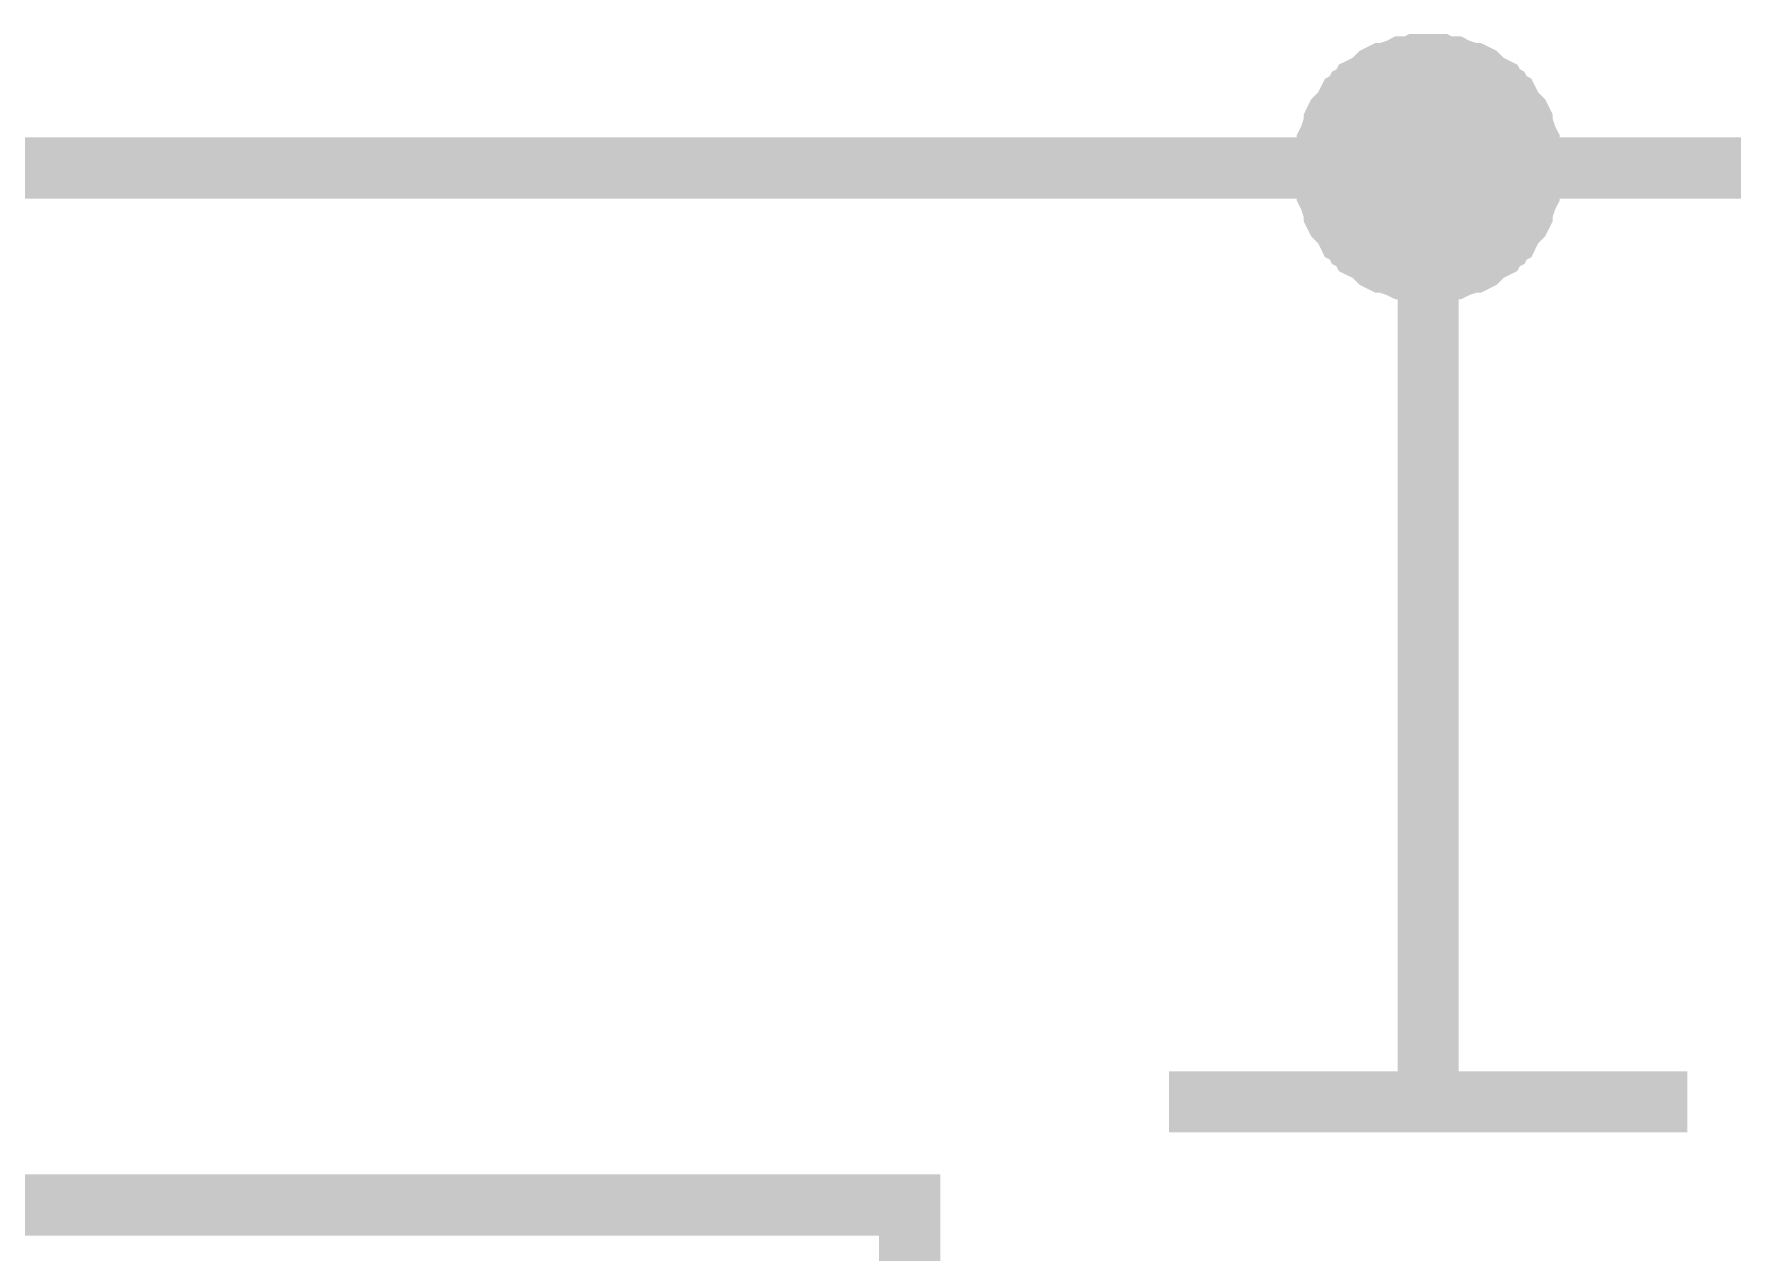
# Model space of a CAD drawing. Header units: millimetres. Extents: x 0 to 19, y 0 to 9.5.
# Drawn here: x 12.7314 to 13.0587, y 7.9909 to 8.2256 of the extents above; entities that cross this region are included whole.
import ezdxf

# ---------------------------------------------------------------- set-up
doc = ezdxf.new("R2010")
doc.units = ezdxf.units.MM
doc.header["$MEASUREMENT"] = 0
doc.layers.add('Sheet', color=255, linetype='Continuous')

msp = doc.modelspace()

# ---------------------------------------------------------------- linework, layer by layer
at = {"layer": 'Sheet'}
for points, const_width in [([(12.98027, 8.19976), (12.98027, 8.20065), (12.98027, 8.20197), (12.98071, 8.20286), (12.98071, 8.20374), (12.98071, 8.20463), (12.98115, 8.20551), (12.98159, 8.20684), (12.98204, 8.20772), (12.98204, 8.2086), (12.98248, 8.20949), (12.98292, 8.20993), (12.9838, 8.21082), (12.98425, 8.2117), (12.98469, 8.21258), (12.98557, 8.21303), (12.98602, 8.21391), (12.9869, 8.21435), (12.98734, 8.21524), (12.98823, 8.21568), (12.98911, 8.21612), (12.98999, 8.217), (12.99044, 8.21745), (12.99132, 8.21789), (12.9922, 8.21789), (12.99309, 8.21833), (12.99442, 8.21877), (12.9953, 8.21922), (12.99618, 8.21922), (12.99707, 8.21922), (12.99795, 8.21966), (12.99928, 8.21966), (13.00016, 8.21966)], 0.0118), ([(12.98027, 8.19976), (12.98027, 8.20065), (12.98027, 8.20197), (12.98071, 8.20286), (12.98071, 8.20374), (12.98071, 8.20463), (12.98115, 8.20551), (12.98159, 8.20684), (12.98204, 8.20772), (12.98204, 8.2086), (12.98248, 8.20949), (12.98292, 8.20993), (12.9838, 8.21082), (12.98425, 8.2117), (12.98469, 8.21258), (12.98557, 8.21303), (12.98602, 8.21391), (12.9869, 8.21435), (12.98734, 8.21524), (12.98823, 8.21568), (12.98911, 8.21612), (12.98999, 8.217), (12.99044, 8.21745), (12.99132, 8.21789), (12.9922, 8.21789), (12.99309, 8.21833), (12.99442, 8.21877), (12.9953, 8.21922), (12.99618, 8.21922), (12.99707, 8.21922), (12.99795, 8.21966), (12.99928, 8.21966), (13.00016, 8.21966)], 0.0118), ([(12.98027, 8.19976), (12.98027, 8.20065), (12.98027, 8.20197), (12.98071, 8.20286), (12.98071, 8.20374), (12.98071, 8.20463), (12.98115, 8.20551), (12.98159, 8.20684), (12.98204, 8.20772), (12.98204, 8.2086), (12.98248, 8.20949), (12.98292, 8.20993), (12.9838, 8.21082), (12.98425, 8.2117), (12.98469, 8.21258), (12.98557, 8.21303), (12.98602, 8.21391), (12.9869, 8.21435), (12.98734, 8.21524), (12.98823, 8.21568), (12.98911, 8.21612), (12.98999, 8.217), (12.99044, 8.21745), (12.99132, 8.21789), (12.9922, 8.21789), (12.99309, 8.21833), (12.99442, 8.21877), (12.9953, 8.21922), (12.99618, 8.21922), (12.99707, 8.21922), (12.99795, 8.21966), (12.99928, 8.21966), (13.00016, 8.21966)], 0.0118), ([(12.98027, 8.19976), (12.98027, 8.20065), (12.98027, 8.20197), (12.98071, 8.20286), (12.98071, 8.20374), (12.98071, 8.20463), (12.98115, 8.20551), (12.98159, 8.20684), (12.98204, 8.20772), (12.98204, 8.2086), (12.98248, 8.20949), (12.98292, 8.20993), (12.9838, 8.21082), (12.98425, 8.2117), (12.98469, 8.21258), (12.98557, 8.21303), (12.98602, 8.21391), (12.9869, 8.21435), (12.98734, 8.21524), (12.98823, 8.21568), (12.98911, 8.21612), (12.98999, 8.217), (12.99044, 8.21745), (12.99132, 8.21789), (12.9922, 8.21789), (12.99309, 8.21833), (12.99442, 8.21877), (12.9953, 8.21922), (12.99618, 8.21922), (12.99707, 8.21922), (12.99795, 8.21966), (12.99928, 8.21966), (13.00016, 8.21966)], 0.0118), ([(13.00016, 8.21966), (13.00016, 8.21966)], 0.0118), ([(13.00016, 8.21966), (13.00105, 8.21966), (13.00237, 8.21966), (13.00326, 8.21922), (13.00414, 8.21922), (13.00503, 8.21922), (13.00591, 8.21877), (13.00724, 8.21833), (13.00812, 8.21789), (13.00901, 8.21789), (13.00989, 8.21745), (13.01033, 8.217), (13.01122, 8.21612), (13.0121, 8.21568), (13.01298, 8.21524), (13.01343, 8.21435), (13.01431, 8.21391), (13.01475, 8.21303), (13.01564, 8.21258), (13.01608, 8.2117), (13.01652, 8.21082), (13.01741, 8.20993), (13.01785, 8.20949), (13.01829, 8.2086), (13.01829, 8.20772), (13.01873, 8.20684), (13.01917, 8.20551), (13.01962, 8.20463), (13.01962, 8.20374), (13.01962, 8.20286), (13.02006, 8.20197), (13.02006, 8.20065), (13.02006, 8.19976)], 0.0118), ([(13.00016, 8.21966), (13.00016, 8.21966)], 0.0118), ([(13.00016, 8.21966), (13.00105, 8.21966), (13.00237, 8.21966), (13.00326, 8.21922), (13.00414, 8.21922), (13.00503, 8.21922), (13.00591, 8.21877), (13.00724, 8.21833), (13.00812, 8.21789), (13.00901, 8.21789), (13.00989, 8.21745), (13.01033, 8.217), (13.01122, 8.21612), (13.0121, 8.21568), (13.01298, 8.21524), (13.01343, 8.21435), (13.01431, 8.21391), (13.01475, 8.21303), (13.01564, 8.21258), (13.01608, 8.2117), (13.01652, 8.21082), (13.01741, 8.20993), (13.01785, 8.20949), (13.01829, 8.2086), (13.01829, 8.20772), (13.01873, 8.20684), (13.01917, 8.20551), (13.01962, 8.20463), (13.01962, 8.20374), (13.01962, 8.20286), (13.02006, 8.20197), (13.02006, 8.20065), (13.02006, 8.19976)], 0.0118), ([(13.00016, 8.21966), (13.00016, 8.21966)], 0.0118), ([(13.00016, 8.21966), (13.00105, 8.21966), (13.00237, 8.21966), (13.00326, 8.21922), (13.00414, 8.21922), (13.00503, 8.21922), (13.00591, 8.21877), (13.00724, 8.21833), (13.00812, 8.21789), (13.00901, 8.21789), (13.00989, 8.21745), (13.01033, 8.217), (13.01122, 8.21612), (13.0121, 8.21568), (13.01298, 8.21524), (13.01343, 8.21435), (13.01431, 8.21391), (13.01475, 8.21303), (13.01564, 8.21258), (13.01608, 8.2117), (13.01652, 8.21082), (13.01741, 8.20993), (13.01785, 8.20949), (13.01829, 8.2086), (13.01829, 8.20772), (13.01873, 8.20684), (13.01917, 8.20551), (13.01962, 8.20463), (13.01962, 8.20374), (13.01962, 8.20286), (13.02006, 8.20197), (13.02006, 8.20065), (13.02006, 8.19976)], 0.0118), ([(13.00016, 8.21966), (13.00016, 8.21966)], 0.0118), ([(13.00016, 8.21966), (13.00105, 8.21966), (13.00237, 8.21966), (13.00326, 8.21922), (13.00414, 8.21922), (13.00503, 8.21922), (13.00591, 8.21877), (13.00724, 8.21833), (13.00812, 8.21789), (13.00901, 8.21789), (13.00989, 8.21745), (13.01033, 8.217), (13.01122, 8.21612), (13.0121, 8.21568), (13.01298, 8.21524), (13.01343, 8.21435), (13.01431, 8.21391), (13.01475, 8.21303), (13.01564, 8.21258), (13.01608, 8.2117), (13.01652, 8.21082), (13.01741, 8.20993), (13.01785, 8.20949), (13.01829, 8.2086), (13.01829, 8.20772), (13.01873, 8.20684), (13.01917, 8.20551), (13.01962, 8.20463), (13.01962, 8.20374), (13.01962, 8.20286), (13.02006, 8.20197), (13.02006, 8.20065), (13.02006, 8.19976)], 0.0118), ([(12.98027, 8.19976), (12.98027, 8.20065), (12.98027, 8.20197), (12.98071, 8.20286), (12.98071, 8.20374), (12.98071, 8.20463), (12.98115, 8.20551), (12.98159, 8.20684), (12.98204, 8.20772), (12.98204, 8.2086), (12.98248, 8.20949), (12.98292, 8.20993), (12.9838, 8.21082), (12.98425, 8.2117), (12.98469, 8.21258), (12.98557, 8.21303), (12.98602, 8.21391), (12.9869, 8.21435), (12.98734, 8.21524), (12.98823, 8.21568), (12.98911, 8.21612), (12.98999, 8.217), (12.99044, 8.21745), (12.99132, 8.21789), (12.9922, 8.21789), (12.99309, 8.21833), (12.99442, 8.21877), (12.9953, 8.21922), (12.99618, 8.21922), (12.99707, 8.21922), (12.99795, 8.21966), (12.99928, 8.21966), (13.00016, 8.21966)], 0.0039), ([(12.98027, 8.19976), (12.98027, 8.20065), (12.98027, 8.20197), (12.98071, 8.20286), (12.98071, 8.20374), (12.98071, 8.20463), (12.98115, 8.20551), (12.98159, 8.20684), (12.98204, 8.20772), (12.98204, 8.2086), (12.98248, 8.20949), (12.98292, 8.20993), (12.9838, 8.21082), (12.98425, 8.2117), (12.98469, 8.21258), (12.98557, 8.21303), (12.98602, 8.21391), (12.9869, 8.21435), (12.98734, 8.21524), (12.98823, 8.21568), (12.98911, 8.21612), (12.98999, 8.217), (12.99044, 8.21745), (12.99132, 8.21789), (12.9922, 8.21789), (12.99309, 8.21833), (12.99442, 8.21877), (12.9953, 8.21922), (12.99618, 8.21922), (12.99707, 8.21922), (12.99795, 8.21966), (12.99928, 8.21966), (13.00016, 8.21966)], 0.0039), ([(12.98027, 8.19976), (12.98027, 8.20065), (12.98027, 8.20197), (12.98071, 8.20286), (12.98071, 8.20374), (12.98071, 8.20463), (12.98115, 8.20551), (12.98159, 8.20684), (12.98204, 8.20772), (12.98204, 8.2086), (12.98248, 8.20949), (12.98292, 8.20993), (12.9838, 8.21082), (12.98425, 8.2117), (12.98469, 8.21258), (12.98557, 8.21303), (12.98602, 8.21391), (12.9869, 8.21435), (12.98734, 8.21524), (12.98823, 8.21568), (12.98911, 8.21612), (12.98999, 8.217), (12.99044, 8.21745), (12.99132, 8.21789), (12.9922, 8.21789), (12.99309, 8.21833), (12.99442, 8.21877), (12.9953, 8.21922), (12.99618, 8.21922), (12.99707, 8.21922), (12.99795, 8.21966), (12.99928, 8.21966), (13.00016, 8.21966)], 0.0039), ([(12.98027, 8.19976), (12.98027, 8.20065), (12.98027, 8.20197), (12.98071, 8.20286), (12.98071, 8.20374), (12.98071, 8.20463), (12.98115, 8.20551), (12.98159, 8.20684), (12.98204, 8.20772), (12.98204, 8.2086), (12.98248, 8.20949), (12.98292, 8.20993), (12.9838, 8.21082), (12.98425, 8.2117), (12.98469, 8.21258), (12.98557, 8.21303), (12.98602, 8.21391), (12.9869, 8.21435), (12.98734, 8.21524), (12.98823, 8.21568), (12.98911, 8.21612), (12.98999, 8.217), (12.99044, 8.21745), (12.99132, 8.21789), (12.9922, 8.21789), (12.99309, 8.21833), (12.99442, 8.21877), (12.9953, 8.21922), (12.99618, 8.21922), (12.99707, 8.21922), (12.99795, 8.21966), (12.99928, 8.21966), (13.00016, 8.21966)], 0.0039), ([(13.00016, 8.21966), (13.00016, 8.21966)], 0.0039), ([(13.00016, 8.21966), (13.00105, 8.21966), (13.00237, 8.21966), (13.00326, 8.21922), (13.00414, 8.21922), (13.00503, 8.21922), (13.00591, 8.21877), (13.00724, 8.21833), (13.00812, 8.21789), (13.00901, 8.21789), (13.00989, 8.21745), (13.01033, 8.217), (13.01122, 8.21612), (13.0121, 8.21568), (13.01298, 8.21524), (13.01343, 8.21435), (13.01431, 8.21391), (13.01475, 8.21303), (13.01564, 8.21258), (13.01608, 8.2117), (13.01652, 8.21082), (13.01741, 8.20993), (13.01785, 8.20949), (13.01829, 8.2086), (13.01829, 8.20772), (13.01873, 8.20684), (13.01917, 8.20551), (13.01962, 8.20463), (13.01962, 8.20374), (13.01962, 8.20286), (13.02006, 8.20197), (13.02006, 8.20065), (13.02006, 8.19976)], 0.0039), ([(13.00016, 8.21966), (13.00016, 8.21966)], 0.0039), ([(13.00016, 8.21966), (13.00105, 8.21966), (13.00237, 8.21966), (13.00326, 8.21922), (13.00414, 8.21922), (13.00503, 8.21922), (13.00591, 8.21877), (13.00724, 8.21833), (13.00812, 8.21789), (13.00901, 8.21789), (13.00989, 8.21745), (13.01033, 8.217), (13.01122, 8.21612), (13.0121, 8.21568), (13.01298, 8.21524), (13.01343, 8.21435), (13.01431, 8.21391), (13.01475, 8.21303), (13.01564, 8.21258), (13.01608, 8.2117), (13.01652, 8.21082), (13.01741, 8.20993), (13.01785, 8.20949), (13.01829, 8.2086), (13.01829, 8.20772), (13.01873, 8.20684), (13.01917, 8.20551), (13.01962, 8.20463), (13.01962, 8.20374), (13.01962, 8.20286), (13.02006, 8.20197), (13.02006, 8.20065), (13.02006, 8.19976)], 0.0039), ([(13.00016, 8.21966), (13.00016, 8.21966)], 0.0039), ([(13.00016, 8.21966), (13.00105, 8.21966), (13.00237, 8.21966), (13.00326, 8.21922), (13.00414, 8.21922), (13.00503, 8.21922), (13.00591, 8.21877), (13.00724, 8.21833), (13.00812, 8.21789), (13.00901, 8.21789), (13.00989, 8.21745), (13.01033, 8.217), (13.01122, 8.21612), (13.0121, 8.21568), (13.01298, 8.21524), (13.01343, 8.21435), (13.01431, 8.21391), (13.01475, 8.21303), (13.01564, 8.21258), (13.01608, 8.2117), (13.01652, 8.21082), (13.01741, 8.20993), (13.01785, 8.20949), (13.01829, 8.2086), (13.01829, 8.20772), (13.01873, 8.20684), (13.01917, 8.20551), (13.01962, 8.20463), (13.01962, 8.20374), (13.01962, 8.20286), (13.02006, 8.20197), (13.02006, 8.20065), (13.02006, 8.19976)], 0.0039), ([(13.00016, 8.21966), (13.00016, 8.21966)], 0.0039), ([(13.00016, 8.21966), (13.00105, 8.21966), (13.00237, 8.21966), (13.00326, 8.21922), (13.00414, 8.21922), (13.00503, 8.21922), (13.00591, 8.21877), (13.00724, 8.21833), (13.00812, 8.21789), (13.00901, 8.21789), (13.00989, 8.21745), (13.01033, 8.217), (13.01122, 8.21612), (13.0121, 8.21568), (13.01298, 8.21524), (13.01343, 8.21435), (13.01431, 8.21391), (13.01475, 8.21303), (13.01564, 8.21258), (13.01608, 8.2117), (13.01652, 8.21082), (13.01741, 8.20993), (13.01785, 8.20949), (13.01829, 8.2086), (13.01829, 8.20772), (13.01873, 8.20684), (13.01917, 8.20551), (13.01962, 8.20463), (13.01962, 8.20374), (13.01962, 8.20286), (13.02006, 8.20197), (13.02006, 8.20065), (13.02006, 8.19976)], 0.0039), ([(12.40022, 8.19976), (13.00016, 8.19976), (13.40027, 8.19976), (13.70002, 8.19976), (13.80038, 8.19976)], 0.0118), ([(13.00016, 8.17987), (12.99928, 8.17987), (12.99795, 8.17987), (12.99707, 8.18031), (12.99618, 8.18031), (12.9953, 8.18031), (12.99442, 8.18075), (12.99309, 8.18119), (12.9922, 8.18164), (12.99132, 8.18164), (12.99044, 8.18208), (12.98999, 8.18252), (12.98911, 8.1834), (12.98823, 8.18385), (12.98734, 8.18429), (12.9869, 8.18517), (12.98602, 8.18562), (12.98557, 8.1865), (12.98469, 8.18694), (12.98425, 8.18783), (12.9838, 8.18871), (12.98292, 8.18959), (12.98248, 8.19004), (12.98204, 8.19092), (12.98204, 8.1918), (12.98159, 8.19269), (12.98115, 8.19402), (12.98071, 8.1949), (12.98071, 8.19578), (12.98071, 8.19667), (12.98027, 8.19755), (12.98027, 8.19888), (12.98027, 8.19976)], 0.0118), ([(12.98027, 8.19976), (12.98027, 8.19976)], 0.0118), ([(13.00016, 8.17987), (12.99928, 8.17987), (12.99795, 8.17987), (12.99707, 8.18031), (12.99618, 8.18031), (12.9953, 8.18031), (12.99442, 8.18075), (12.99309, 8.18119), (12.9922, 8.18164), (12.99132, 8.18164), (12.99044, 8.18208), (12.98999, 8.18252), (12.98911, 8.1834), (12.98823, 8.18385), (12.98734, 8.18429), (12.9869, 8.18517), (12.98602, 8.18562), (12.98557, 8.1865), (12.98469, 8.18694), (12.98425, 8.18783), (12.9838, 8.18871), (12.98292, 8.18959), (12.98248, 8.19004), (12.98204, 8.19092), (12.98204, 8.1918), (12.98159, 8.19269), (12.98115, 8.19402), (12.98071, 8.1949), (12.98071, 8.19578), (12.98071, 8.19667), (12.98027, 8.19755), (12.98027, 8.19888), (12.98027, 8.19976)], 0.0118), ([(12.98027, 8.19976), (12.98027, 8.19976)], 0.0118), ([(13.00016, 8.17987), (12.99928, 8.17987), (12.99795, 8.17987), (12.99707, 8.18031), (12.99618, 8.18031), (12.9953, 8.18031), (12.99442, 8.18075), (12.99309, 8.18119), (12.9922, 8.18164), (12.99132, 8.18164), (12.99044, 8.18208), (12.98999, 8.18252), (12.98911, 8.1834), (12.98823, 8.18385), (12.98734, 8.18429), (12.9869, 8.18517), (12.98602, 8.18562), (12.98557, 8.1865), (12.98469, 8.18694), (12.98425, 8.18783), (12.9838, 8.18871), (12.98292, 8.18959), (12.98248, 8.19004), (12.98204, 8.19092), (12.98204, 8.1918), (12.98159, 8.19269), (12.98115, 8.19402), (12.98071, 8.1949), (12.98071, 8.19578), (12.98071, 8.19667), (12.98027, 8.19755), (12.98027, 8.19888), (12.98027, 8.19976)], 0.0118), ([(12.98027, 8.19976), (12.98027, 8.19976)], 0.0118), ([(13.00016, 8.17987), (12.99928, 8.17987), (12.99795, 8.17987), (12.99707, 8.18031), (12.99618, 8.18031), (12.9953, 8.18031), (12.99442, 8.18075), (12.99309, 8.18119), (12.9922, 8.18164), (12.99132, 8.18164), (12.99044, 8.18208), (12.98999, 8.18252), (12.98911, 8.1834), (12.98823, 8.18385), (12.98734, 8.18429), (12.9869, 8.18517), (12.98602, 8.18562), (12.98557, 8.1865), (12.98469, 8.18694), (12.98425, 8.18783), (12.9838, 8.18871), (12.98292, 8.18959), (12.98248, 8.19004), (12.98204, 8.19092), (12.98204, 8.1918), (12.98159, 8.19269), (12.98115, 8.19402), (12.98071, 8.1949), (12.98071, 8.19578), (12.98071, 8.19667), (12.98027, 8.19755), (12.98027, 8.19888), (12.98027, 8.19976)], 0.0118), ([(12.98027, 8.19976), (12.98027, 8.19976)], 0.0118), ([(13.00016, 8.19976), (13.00016, 8.09985)], 0.0118), ([(13.02006, 8.19976), (13.02006, 8.19888), (13.02006, 8.19755), (13.01962, 8.19667), (13.01962, 8.19578), (13.01962, 8.1949), (13.01917, 8.19402), (13.01873, 8.19269), (13.01829, 8.1918), (13.01829, 8.19092), (13.01785, 8.19004), (13.01741, 8.18959), (13.01652, 8.18871), (13.01608, 8.18783), (13.01564, 8.18694), (13.01475, 8.1865), (13.01431, 8.18562), (13.01343, 8.18517), (13.01298, 8.18429), (13.0121, 8.18385), (13.01122, 8.1834), (13.01033, 8.18252), (13.00989, 8.18208), (13.00901, 8.18164), (13.00812, 8.18164), (13.00724, 8.18119), (13.00591, 8.18075), (13.00503, 8.18031), (13.00414, 8.18031), (13.00326, 8.18031), (13.00237, 8.17987), (13.00105, 8.17987), (13.00016, 8.17987)], 0.0118), ([(13.02006, 8.19976), (13.02006, 8.19888), (13.02006, 8.19755), (13.01962, 8.19667), (13.01962, 8.19578), (13.01962, 8.1949), (13.01917, 8.19402), (13.01873, 8.19269), (13.01829, 8.1918), (13.01829, 8.19092), (13.01785, 8.19004), (13.01741, 8.18959), (13.01652, 8.18871), (13.01608, 8.18783), (13.01564, 8.18694), (13.01475, 8.1865), (13.01431, 8.18562), (13.01343, 8.18517), (13.01298, 8.18429), (13.0121, 8.18385), (13.01122, 8.1834), (13.01033, 8.18252), (13.00989, 8.18208), (13.00901, 8.18164), (13.00812, 8.18164), (13.00724, 8.18119), (13.00591, 8.18075), (13.00503, 8.18031), (13.00414, 8.18031), (13.00326, 8.18031), (13.00237, 8.17987), (13.00105, 8.17987), (13.00016, 8.17987)], 0.0118), ([(13.02006, 8.19976), (13.02006, 8.19888), (13.02006, 8.19755), (13.01962, 8.19667), (13.01962, 8.19578), (13.01962, 8.1949), (13.01917, 8.19402), (13.01873, 8.19269), (13.01829, 8.1918), (13.01829, 8.19092), (13.01785, 8.19004), (13.01741, 8.18959), (13.01652, 8.18871), (13.01608, 8.18783), (13.01564, 8.18694), (13.01475, 8.1865), (13.01431, 8.18562), (13.01343, 8.18517), (13.01298, 8.18429), (13.0121, 8.18385), (13.01122, 8.1834), (13.01033, 8.18252), (13.00989, 8.18208), (13.00901, 8.18164), (13.00812, 8.18164), (13.00724, 8.18119), (13.00591, 8.18075), (13.00503, 8.18031), (13.00414, 8.18031), (13.00326, 8.18031), (13.00237, 8.17987), (13.00105, 8.17987), (13.00016, 8.17987)], 0.0118), ([(13.02006, 8.19976), (13.02006, 8.19888), (13.02006, 8.19755), (13.01962, 8.19667), (13.01962, 8.19578), (13.01962, 8.1949), (13.01917, 8.19402), (13.01873, 8.19269), (13.01829, 8.1918), (13.01829, 8.19092), (13.01785, 8.19004), (13.01741, 8.18959), (13.01652, 8.18871), (13.01608, 8.18783), (13.01564, 8.18694), (13.01475, 8.1865), (13.01431, 8.18562), (13.01343, 8.18517), (13.01298, 8.18429), (13.0121, 8.18385), (13.01122, 8.1834), (13.01033, 8.18252), (13.00989, 8.18208), (13.00901, 8.18164), (13.00812, 8.18164), (13.00724, 8.18119), (13.00591, 8.18075), (13.00503, 8.18031), (13.00414, 8.18031), (13.00326, 8.18031), (13.00237, 8.17987), (13.00105, 8.17987), (13.00016, 8.17987)], 0.0118), ([(13.02006, 8.19976), (13.02006, 8.19976), (13.02006, 8.19976), (13.02006, 8.19976), (13.02006, 8.19976), (13.02006, 8.19976), (13.02006, 8.19976), (13.02006, 8.19976), (13.02006, 8.19976), (13.02006, 8.19976), (13.02006, 8.19976), (13.02006, 8.19976), (13.02006, 8.19976), (13.02006, 8.19976), (13.02006, 8.19976), (13.02006, 8.19976), (13.02006, 8.19976), (13.02006, 8.19976), (13.02006, 8.19976), (13.02006, 8.19976), (13.02006, 8.19976), (13.02006, 8.19976), (13.02006, 8.19976), (13.02006, 8.19976), (13.02006, 8.19976), (13.02006, 8.19976), (13.02006, 8.19976), (13.02006, 8.19976), (13.02006, 8.19976), (13.02006, 8.19976), (13.02006, 8.19976), (13.02006, 8.19976), (13.02006, 8.19976)], 0.0118), ([(13.02006, 8.19976), (13.02006, 8.19976)], 0.0118), ([(13.02006, 8.19976), (13.02006, 8.19976), (13.02006, 8.19976), (13.02006, 8.19976), (13.02006, 8.19976), (13.02006, 8.19976), (13.02006, 8.19976), (13.02006, 8.19976), (13.02006, 8.19976), (13.02006, 8.19976), (13.02006, 8.19976), (13.02006, 8.19976), (13.02006, 8.19976), (13.02006, 8.19976), (13.02006, 8.19976), (13.02006, 8.19976), (13.02006, 8.19976), (13.02006, 8.19976), (13.02006, 8.19976), (13.02006, 8.19976), (13.02006, 8.19976), (13.02006, 8.19976), (13.02006, 8.19976), (13.02006, 8.19976), (13.02006, 8.19976), (13.02006, 8.19976), (13.02006, 8.19976), (13.02006, 8.19976), (13.02006, 8.19976), (13.02006, 8.19976), (13.02006, 8.19976), (13.02006, 8.19976), (13.02006, 8.19976)], 0.0118), ([(13.02006, 8.19976), (13.02006, 8.19976)], 0.0118), ([(13.02006, 8.19976), (13.02006, 8.19976), (13.02006, 8.19976), (13.02006, 8.19976), (13.02006, 8.19976), (13.02006, 8.19976), (13.02006, 8.19976), (13.02006, 8.19976), (13.02006, 8.19976), (13.02006, 8.19976), (13.02006, 8.19976), (13.02006, 8.19976), (13.02006, 8.19976), (13.02006, 8.19976), (13.02006, 8.19976), (13.02006, 8.19976), (13.02006, 8.19976), (13.02006, 8.19976), (13.02006, 8.19976), (13.02006, 8.19976), (13.02006, 8.19976), (13.02006, 8.19976), (13.02006, 8.19976), (13.02006, 8.19976), (13.02006, 8.19976), (13.02006, 8.19976), (13.02006, 8.19976), (13.02006, 8.19976), (13.02006, 8.19976), (13.02006, 8.19976), (13.02006, 8.19976), (13.02006, 8.19976), (13.02006, 8.19976)], 0.0118), ([(13.02006, 8.19976), (13.02006, 8.19976)], 0.0118), ([(13.02006, 8.19976), (13.02006, 8.19976), (13.02006, 8.19976), (13.02006, 8.19976), (13.02006, 8.19976), (13.02006, 8.19976), (13.02006, 8.19976), (13.02006, 8.19976), (13.02006, 8.19976), (13.02006, 8.19976), (13.02006, 8.19976), (13.02006, 8.19976), (13.02006, 8.19976), (13.02006, 8.19976), (13.02006, 8.19976), (13.02006, 8.19976), (13.02006, 8.19976), (13.02006, 8.19976), (13.02006, 8.19976), (13.02006, 8.19976), (13.02006, 8.19976), (13.02006, 8.19976), (13.02006, 8.19976), (13.02006, 8.19976), (13.02006, 8.19976), (13.02006, 8.19976), (13.02006, 8.19976), (13.02006, 8.19976), (13.02006, 8.19976), (13.02006, 8.19976), (13.02006, 8.19976), (13.02006, 8.19976), (13.02006, 8.19976)], 0.0118), ([(13.02006, 8.19976), (13.02006, 8.19976)], 0.0118), ([(13.00016, 8.17987), (12.99928, 8.17987), (12.99795, 8.17987), (12.99707, 8.18031), (12.99618, 8.18031), (12.9953, 8.18031), (12.99442, 8.18075), (12.99309, 8.18119), (12.9922, 8.18164), (12.99132, 8.18164), (12.99044, 8.18208), (12.98999, 8.18252), (12.98911, 8.1834), (12.98823, 8.18385), (12.98734, 8.18429), (12.9869, 8.18517), (12.98602, 8.18562), (12.98557, 8.1865), (12.98469, 8.18694), (12.98425, 8.18783), (12.9838, 8.18871), (12.98292, 8.18959), (12.98248, 8.19004), (12.98204, 8.19092), (12.98204, 8.1918), (12.98159, 8.19269), (12.98115, 8.19402), (12.98071, 8.1949), (12.98071, 8.19578), (12.98071, 8.19667), (12.98027, 8.19755), (12.98027, 8.19888), (12.98027, 8.19976)], 0.0039), ([(12.98027, 8.19976), (12.98027, 8.19976)], 0.0039), ([(13.00016, 8.17987), (12.99928, 8.17987), (12.99795, 8.17987), (12.99707, 8.18031), (12.99618, 8.18031), (12.9953, 8.18031), (12.99442, 8.18075), (12.99309, 8.18119), (12.9922, 8.18164), (12.99132, 8.18164), (12.99044, 8.18208), (12.98999, 8.18252), (12.98911, 8.1834), (12.98823, 8.18385), (12.98734, 8.18429), (12.9869, 8.18517), (12.98602, 8.18562), (12.98557, 8.1865), (12.98469, 8.18694), (12.98425, 8.18783), (12.9838, 8.18871), (12.98292, 8.18959), (12.98248, 8.19004), (12.98204, 8.19092), (12.98204, 8.1918), (12.98159, 8.19269), (12.98115, 8.19402), (12.98071, 8.1949), (12.98071, 8.19578), (12.98071, 8.19667), (12.98027, 8.19755), (12.98027, 8.19888), (12.98027, 8.19976)], 0.0039), ([(12.98027, 8.19976), (12.98027, 8.19976)], 0.0039), ([(13.00016, 8.17987), (12.99928, 8.17987), (12.99795, 8.17987), (12.99707, 8.18031), (12.99618, 8.18031), (12.9953, 8.18031), (12.99442, 8.18075), (12.99309, 8.18119), (12.9922, 8.18164), (12.99132, 8.18164), (12.99044, 8.18208), (12.98999, 8.18252), (12.98911, 8.1834), (12.98823, 8.18385), (12.98734, 8.18429), (12.9869, 8.18517), (12.98602, 8.18562), (12.98557, 8.1865), (12.98469, 8.18694), (12.98425, 8.18783), (12.9838, 8.18871), (12.98292, 8.18959), (12.98248, 8.19004), (12.98204, 8.19092), (12.98204, 8.1918), (12.98159, 8.19269), (12.98115, 8.19402), (12.98071, 8.1949), (12.98071, 8.19578), (12.98071, 8.19667), (12.98027, 8.19755), (12.98027, 8.19888), (12.98027, 8.19976)], 0.0039), ([(12.98027, 8.19976), (12.98027, 8.19976)], 0.0039), ([(13.00016, 8.17987), (12.99928, 8.17987), (12.99795, 8.17987), (12.99707, 8.18031), (12.99618, 8.18031), (12.9953, 8.18031), (12.99442, 8.18075), (12.99309, 8.18119), (12.9922, 8.18164), (12.99132, 8.18164), (12.99044, 8.18208), (12.98999, 8.18252), (12.98911, 8.1834), (12.98823, 8.18385), (12.98734, 8.18429), (12.9869, 8.18517), (12.98602, 8.18562), (12.98557, 8.1865), (12.98469, 8.18694), (12.98425, 8.18783), (12.9838, 8.18871), (12.98292, 8.18959), (12.98248, 8.19004), (12.98204, 8.19092), (12.98204, 8.1918), (12.98159, 8.19269), (12.98115, 8.19402), (12.98071, 8.1949), (12.98071, 8.19578), (12.98071, 8.19667), (12.98027, 8.19755), (12.98027, 8.19888), (12.98027, 8.19976)], 0.0039), ([(12.98027, 8.19976), (12.98027, 8.19976)], 0.0039), ([(13.02006, 8.19976), (13.02006, 8.19888), (13.02006, 8.19755), (13.01962, 8.19667), (13.01962, 8.19578), (13.01962, 8.1949), (13.01917, 8.19402), (13.01873, 8.19269), (13.01829, 8.1918), (13.01829, 8.19092), (13.01785, 8.19004), (13.01741, 8.18959), (13.01652, 8.18871), (13.01608, 8.18783), (13.01564, 8.18694), (13.01475, 8.1865), (13.01431, 8.18562), (13.01343, 8.18517), (13.01298, 8.18429), (13.0121, 8.18385), (13.01122, 8.1834), (13.01033, 8.18252), (13.00989, 8.18208), (13.00901, 8.18164), (13.00812, 8.18164), (13.00724, 8.18119), (13.00591, 8.18075), (13.00503, 8.18031), (13.00414, 8.18031), (13.00326, 8.18031), (13.00237, 8.17987), (13.00105, 8.17987), (13.00016, 8.17987)], 0.0039), ([(13.02006, 8.19976), (13.02006, 8.19888), (13.02006, 8.19755), (13.01962, 8.19667), (13.01962, 8.19578), (13.01962, 8.1949), (13.01917, 8.19402), (13.01873, 8.19269), (13.01829, 8.1918), (13.01829, 8.19092), (13.01785, 8.19004), (13.01741, 8.18959), (13.01652, 8.18871), (13.01608, 8.18783), (13.01564, 8.18694), (13.01475, 8.1865), (13.01431, 8.18562), (13.01343, 8.18517), (13.01298, 8.18429), (13.0121, 8.18385), (13.01122, 8.1834), (13.01033, 8.18252), (13.00989, 8.18208), (13.00901, 8.18164), (13.00812, 8.18164), (13.00724, 8.18119), (13.00591, 8.18075), (13.00503, 8.18031), (13.00414, 8.18031), (13.00326, 8.18031), (13.00237, 8.17987), (13.00105, 8.17987), (13.00016, 8.17987)], 0.0039), ([(13.02006, 8.19976), (13.02006, 8.19888), (13.02006, 8.19755), (13.01962, 8.19667), (13.01962, 8.19578), (13.01962, 8.1949), (13.01917, 8.19402), (13.01873, 8.19269), (13.01829, 8.1918), (13.01829, 8.19092), (13.01785, 8.19004), (13.01741, 8.18959), (13.01652, 8.18871), (13.01608, 8.18783), (13.01564, 8.18694), (13.01475, 8.1865), (13.01431, 8.18562), (13.01343, 8.18517), (13.01298, 8.18429), (13.0121, 8.18385), (13.01122, 8.1834), (13.01033, 8.18252), (13.00989, 8.18208), (13.00901, 8.18164), (13.00812, 8.18164), (13.00724, 8.18119), (13.00591, 8.18075), (13.00503, 8.18031), (13.00414, 8.18031), (13.00326, 8.18031), (13.00237, 8.17987), (13.00105, 8.17987), (13.00016, 8.17987)], 0.0039), ([(13.02006, 8.19976), (13.02006, 8.19888), (13.02006, 8.19755), (13.01962, 8.19667), (13.01962, 8.19578), (13.01962, 8.1949), (13.01917, 8.19402), (13.01873, 8.19269), (13.01829, 8.1918), (13.01829, 8.19092), (13.01785, 8.19004), (13.01741, 8.18959), (13.01652, 8.18871), (13.01608, 8.18783), (13.01564, 8.18694), (13.01475, 8.1865), (13.01431, 8.18562), (13.01343, 8.18517), (13.01298, 8.18429), (13.0121, 8.18385), (13.01122, 8.1834), (13.01033, 8.18252), (13.00989, 8.18208), (13.00901, 8.18164), (13.00812, 8.18164), (13.00724, 8.18119), (13.00591, 8.18075), (13.00503, 8.18031), (13.00414, 8.18031), (13.00326, 8.18031), (13.00237, 8.17987), (13.00105, 8.17987), (13.00016, 8.17987)], 0.0039), ([(13.02006, 8.19976), (13.02006, 8.19976), (13.02006, 8.19976), (13.02006, 8.19976), (13.02006, 8.19976), (13.02006, 8.19976), (13.02006, 8.19976), (13.02006, 8.19976), (13.02006, 8.19976), (13.02006, 8.19976), (13.02006, 8.19976), (13.02006, 8.19976), (13.02006, 8.19976), (13.02006, 8.19976), (13.02006, 8.19976), (13.02006, 8.19976), (13.02006, 8.19976), (13.02006, 8.19976), (13.02006, 8.19976), (13.02006, 8.19976), (13.02006, 8.19976), (13.02006, 8.19976), (13.02006, 8.19976), (13.02006, 8.19976), (13.02006, 8.19976), (13.02006, 8.19976), (13.02006, 8.19976), (13.02006, 8.19976), (13.02006, 8.19976), (13.02006, 8.19976), (13.02006, 8.19976), (13.02006, 8.19976), (13.02006, 8.19976)], 0.0039), ([(13.02006, 8.19976), (13.02006, 8.19976)], 0.0039), ([(13.02006, 8.19976), (13.02006, 8.19976), (13.02006, 8.19976), (13.02006, 8.19976), (13.02006, 8.19976), (13.02006, 8.19976), (13.02006, 8.19976), (13.02006, 8.19976), (13.02006, 8.19976), (13.02006, 8.19976), (13.02006, 8.19976), (13.02006, 8.19976), (13.02006, 8.19976), (13.02006, 8.19976), (13.02006, 8.19976), (13.02006, 8.19976), (13.02006, 8.19976), (13.02006, 8.19976), (13.02006, 8.19976), (13.02006, 8.19976), (13.02006, 8.19976), (13.02006, 8.19976), (13.02006, 8.19976), (13.02006, 8.19976), (13.02006, 8.19976), (13.02006, 8.19976), (13.02006, 8.19976), (13.02006, 8.19976), (13.02006, 8.19976), (13.02006, 8.19976), (13.02006, 8.19976), (13.02006, 8.19976), (13.02006, 8.19976)], 0.0039), ([(13.02006, 8.19976), (13.02006, 8.19976)], 0.0039), ([(13.02006, 8.19976), (13.02006, 8.19976), (13.02006, 8.19976), (13.02006, 8.19976), (13.02006, 8.19976), (13.02006, 8.19976), (13.02006, 8.19976), (13.02006, 8.19976), (13.02006, 8.19976), (13.02006, 8.19976), (13.02006, 8.19976), (13.02006, 8.19976), (13.02006, 8.19976), (13.02006, 8.19976), (13.02006, 8.19976), (13.02006, 8.19976), (13.02006, 8.19976), (13.02006, 8.19976), (13.02006, 8.19976), (13.02006, 8.19976), (13.02006, 8.19976), (13.02006, 8.19976), (13.02006, 8.19976), (13.02006, 8.19976), (13.02006, 8.19976), (13.02006, 8.19976), (13.02006, 8.19976), (13.02006, 8.19976), (13.02006, 8.19976), (13.02006, 8.19976), (13.02006, 8.19976), (13.02006, 8.19976), (13.02006, 8.19976)], 0.0039), ([(13.02006, 8.19976), (13.02006, 8.19976)], 0.0039), ([(13.02006, 8.19976), (13.02006, 8.19976), (13.02006, 8.19976), (13.02006, 8.19976), (13.02006, 8.19976), (13.02006, 8.19976), (13.02006, 8.19976), (13.02006, 8.19976), (13.02006, 8.19976), (13.02006, 8.19976), (13.02006, 8.19976), (13.02006, 8.19976), (13.02006, 8.19976), (13.02006, 8.19976), (13.02006, 8.19976), (13.02006, 8.19976), (13.02006, 8.19976), (13.02006, 8.19976), (13.02006, 8.19976), (13.02006, 8.19976), (13.02006, 8.19976), (13.02006, 8.19976), (13.02006, 8.19976), (13.02006, 8.19976), (13.02006, 8.19976), (13.02006, 8.19976), (13.02006, 8.19976), (13.02006, 8.19976), (13.02006, 8.19976), (13.02006, 8.19976), (13.02006, 8.19976), (13.02006, 8.19976), (13.02006, 8.19976)], 0.0039), ([(13.02006, 8.19976), (13.02006, 8.19976)], 0.0039), ([(12.40022, 8.09985), (12.60006, 8.09985), (12.60006, 7.99993), (12.90025, 7.99993), (12.90025, 7.89957), (12.40022, 7.89957)], 0.0118), ([(13.00016, 8.07995), (13.00016, 8.09985)], 0.0118), ([(13.00016, 8.07995), (13.00016, 8.01983)], 0.0118), ([(13.05012, 8.01983), (12.9502, 8.01983)], 0.0118)]:
    msp.add_lwpolyline(points, dxfattribs=dict(at, const_width=const_width))
at = {"layer": 'Sheet', "const_width": 0.02}
msp.add_lwpolyline([(12.99, 8.2, 1), (13.01, 8.2, 1)], format="xyb", close=True, dxfattribs=at)

doc.saveas('drawing.dxf')
